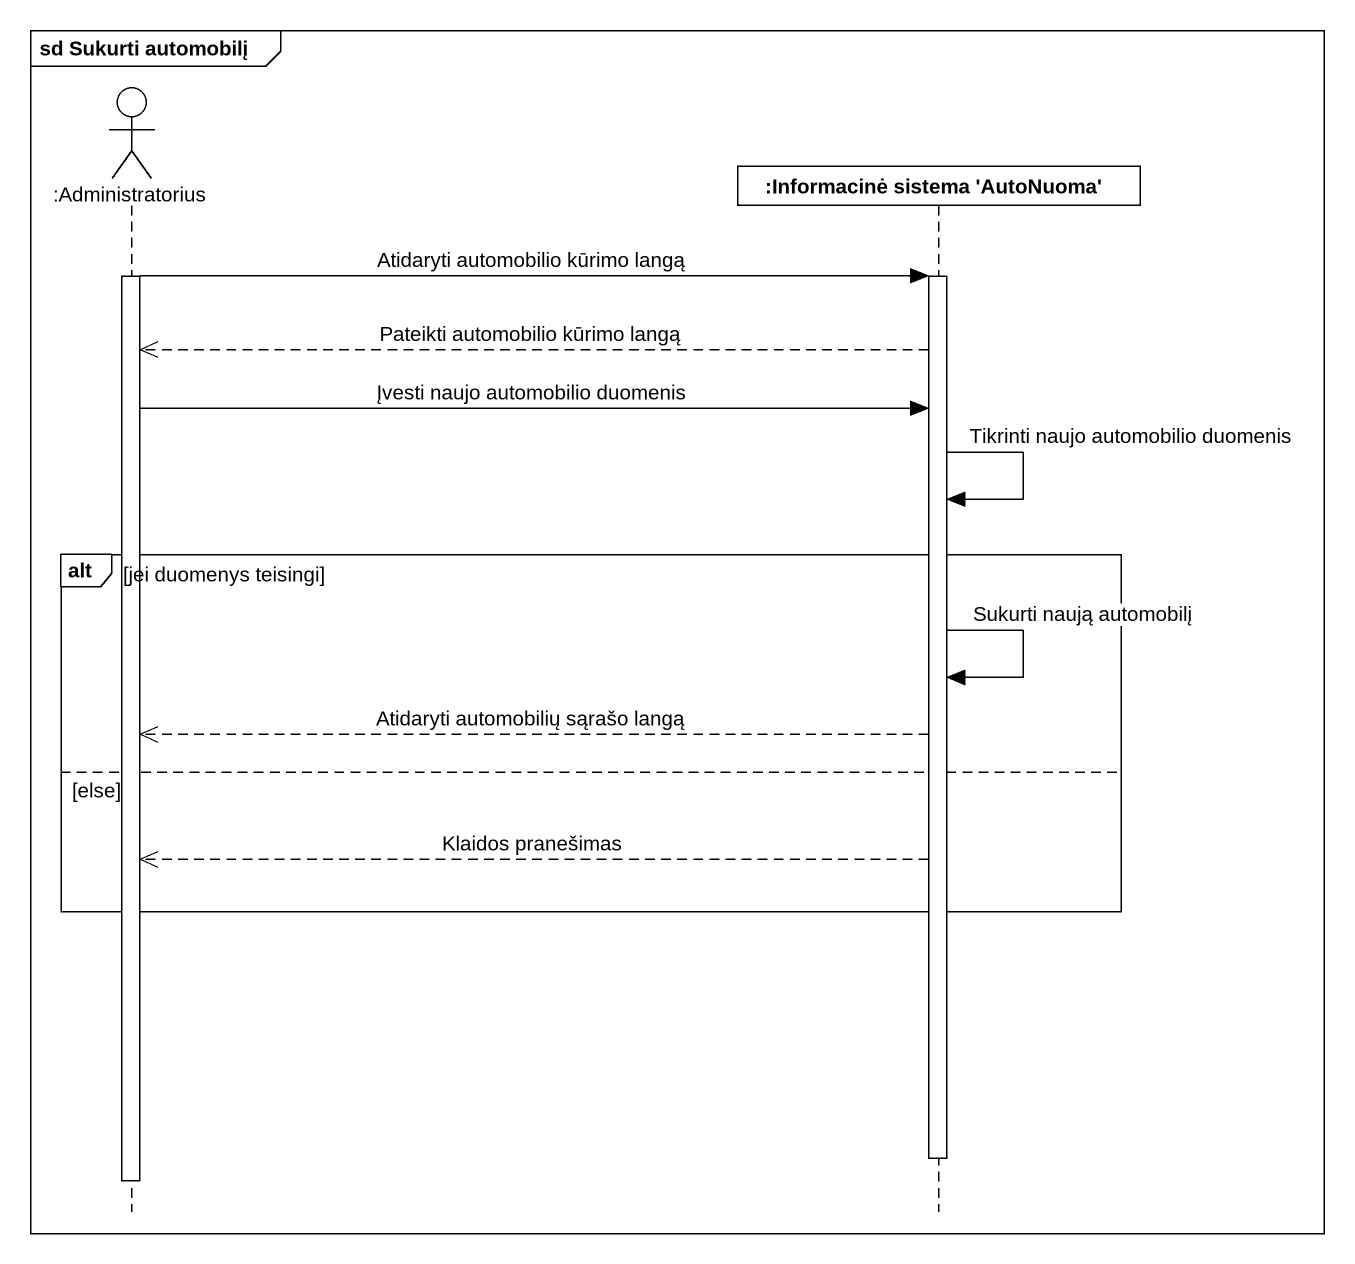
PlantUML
@startuml
mainframe sd Sukurti automobilį
hide footbox
actor ":Administratorius" as Administratorius
participant ":Informacinė sistema 'AutoNuoma'" as Informacinė_sistema

activate Administratorius
Administratorius -> Informacinė_sistema : Atidaryti automobilio kūrimo langą
activate Informacinė_sistema
Informacinė_sistema -->> Administratorius : Pateikti automobilio kūrimo langą
Administratorius -> Informacinė_sistema : Įvesti naujo automobilio duomenis
Informacinė_sistema -> Informacinė_sistema : Tikrinti naujo automobilio duomenis
alt jei duomenys teisingi
  Informacinė_sistema -> Informacinė_sistema : Sukurti naują automobilį
  Informacinė_sistema -->> Administratorius : Atidaryti automobilių sąrašo langą
else else
  Informacinė_sistema -->> Administratorius : Klaidos pranešimas
end
deactivate Informacinė_sistema
deactivate Administratorius
@enduml
